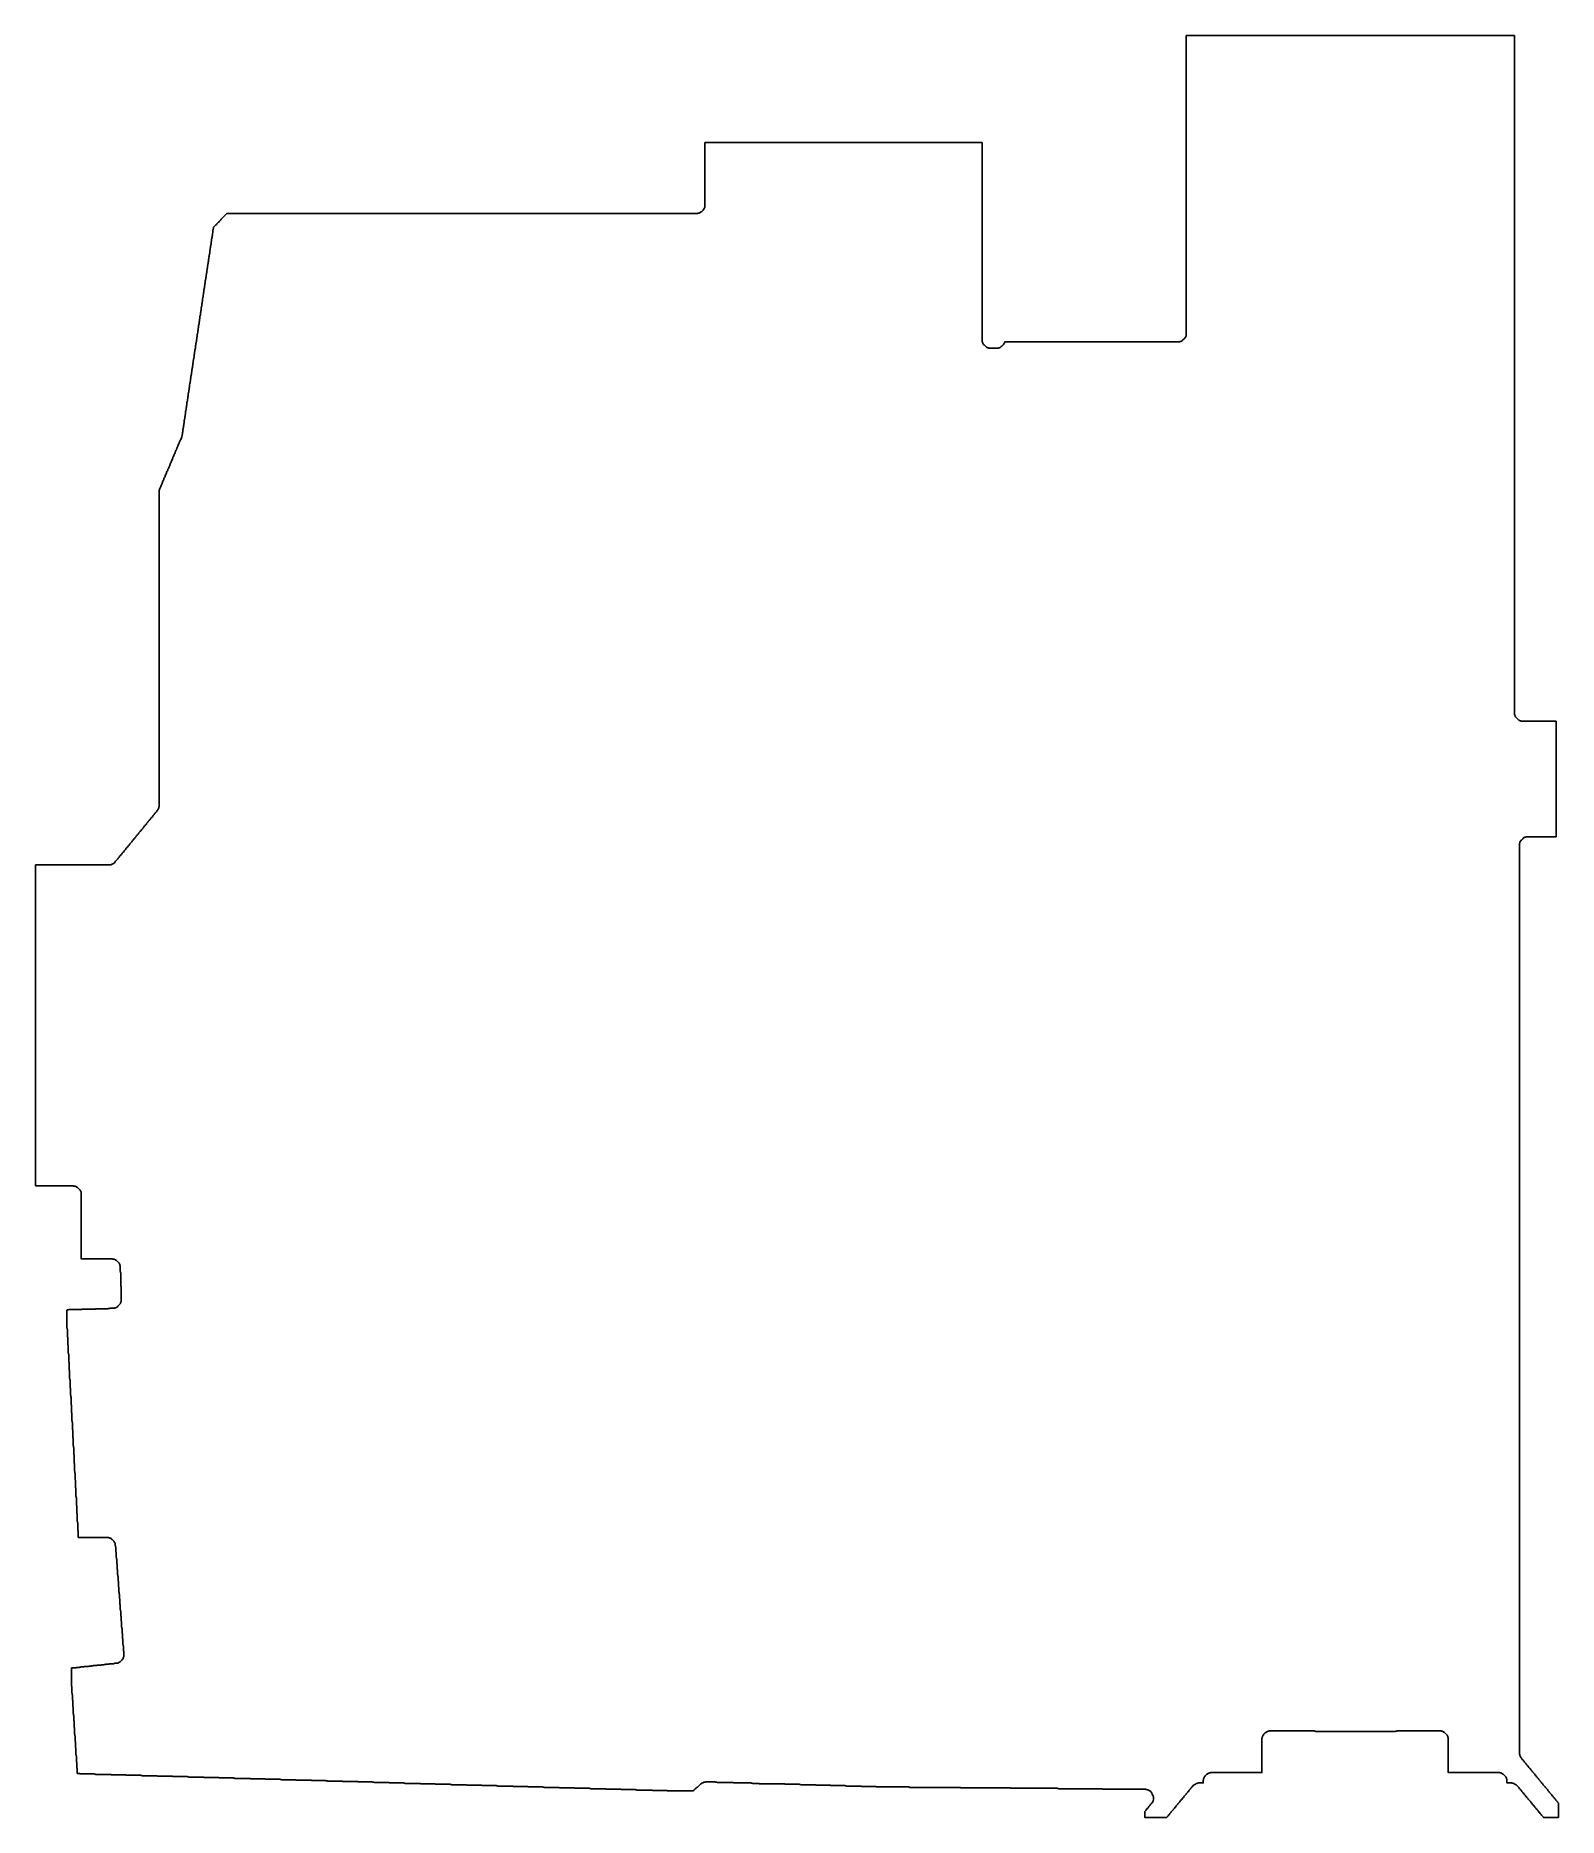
# Model space of a CAD drawing. Header units: metres. Extents: x 656066 to 769379, y 161207 to 293777.
import ezdxf

# ---------------------------------------------------------------- set-up
doc = ezdxf.new("R2010")
doc.units = ezdxf.units.M
doc.layers.add('alpha_boundary_shrunk', color=7, linetype='Continuous')

msp = doc.modelspace()

# ---------------------------------------------------------------- linework, layer by layer
at = {"layer": 'alpha_boundary_shrunk', "color": 1}
msp.add_lwpolyline([(656066, 208185), (656066, 232073), (661530, 232073), (661577, 232075), (661622, 232082), (661668, 232092), (661712, 232107), (661754, 232126), (661821, 232159), (661861, 232182), (661899, 232208), (661934, 232237), (661966, 232270), (661996, 232305), (662022, 232343), (662040, 232376), (662084, 232419), (662117, 232453), (662153, 232493), (662184, 232536), (662207, 232576), (662250, 232619), (662286, 232659), (662317, 232703), (662340, 232742), (662350, 232753), (662384, 232786), (662417, 232819), (662453, 232859), (662484, 232903), (662507, 232942), (662517, 232953), (662550, 232986), (662584, 233019), (662619, 233059), (662651, 233103), (662673, 233142), (662683, 233152), (662717, 233186), (662753, 233226), (662784, 233269), (662807, 233309), (662850, 233352), (662883, 233386), (662919, 233426), (662951, 233469), (662973, 233509), (662983, 233519), (663017, 233552), (663052, 233592), (663084, 233636), (663106, 233675), (663117, 233686), (663150, 233719), (663183, 233752), (663219, 233792), (663250, 233836), (663273, 233875), (663283, 233885), (663316, 233919), (663352, 233959), (663384, 234002), (663406, 234042), (663416, 234052), (663450, 234085), (663483, 234119), (663519, 234159), (663550, 234202), (663573, 234242), (663583, 234252), (663616, 234285), (663650, 234319), (663685, 234358), (663717, 234402), (663739, 234442), (663750, 234452), (663783, 234485), (663819, 234525), (663850, 234569), (663873, 234608), (663883, 234618), (663950, 234685), (663985, 234725), (664017, 234768), (664039, 234808), (664049, 234818), (664083, 234852), (664119, 234892), (664150, 234935), (664173, 234975), (664183, 234985), (664216, 235018), (664249, 235052), (664285, 235091), (664317, 235135), (664339, 235175), (664349, 235185), (664383, 235218), (664418, 235258), (664450, 235302), (664472, 235341), (664516, 235385), (664549, 235418), (664585, 235458), (664616, 235501), (664639, 235541), (664683, 235585), (664716, 235618), (664752, 235658), (664783, 235701), (664806, 235741), (664849, 235785), (664885, 235824), (664916, 235868), (664939, 235908), (664949, 235918), (664982, 235951), (665016, 235984), (665052, 236024), (665083, 236068), (665109, 236114), (665109, 236115), (665118, 236124), (665149, 236168), (665176, 236214), (665209, 236281), (665228, 236323), (665243, 236367), (665254, 236412), (665260, 236458), (665262, 236505), (665262, 259975), (665276, 260003), (665309, 260070), (665328, 260112), (665343, 260156), (665349, 260183), (665376, 260236), (665409, 260303), (665428, 260345), (665443, 260389), (665449, 260416), (665476, 260470), (665495, 260512), (665509, 260556), (665516, 260583), (665542, 260636), (665576, 260703), (665595, 260745), (665609, 260789), (665616, 260816), (665642, 260869), (665676, 260936), (665695, 260978), (665709, 261022), (665716, 261049), (665776, 261169), (665794, 261212), (665809, 261256), (665816, 261282), (665842, 261336), (665876, 261402), (665894, 261445), (665909, 261489), (665916, 261516), (665942, 261569), (665976, 261636), (665994, 261678), (666009, 261722), (666016, 261749), (666042, 261802), (666061, 261845), (666076, 261889), (666082, 261915), (666109, 261969), (666142, 262035), (666161, 262078), (666176, 262122), (666182, 262149), (666242, 262269), (666261, 262311), (666276, 262355), (666282, 262382), (666309, 262435), (666342, 262502), (666361, 262544), (666376, 262588), (666382, 262615), (666409, 262669), (666442, 262735), (666461, 262778), (666476, 262821), (666482, 262848), (666509, 262902), (666542, 262968), (666561, 263011), (666576, 263055), (666582, 263081), (666609, 263135), (666627, 263177), (666642, 263221), (666649, 263248), (666675, 263302), (666709, 263368), (666727, 263411), (666742, 263454), (666748, 263481), (666809, 263601), (666827, 263644), (666842, 263688), (666848, 263715), (666909, 263835), (666927, 263877), (666942, 263921), (666953, 263966), (666959, 264012), (666961, 264044), (666975, 264088), (666986, 264133), (666992, 264179), (666995, 264225), (666995, 264246), (667009, 264287), (667019, 264333), (667026, 264378), (667028, 264425), (667028, 264479), (667042, 264521), (667053, 264566), (667059, 264612), (667061, 264658), (667061, 264712), (667075, 264754), (667086, 264799), (667092, 264845), (667095, 264891), (667095, 264912), (667109, 264954), (667119, 264999), (667126, 265045), (667128, 265091), (667128, 265145), (667142, 265187), (667153, 265232), (667159, 265278), (667161, 265324), (667161, 265378), (667175, 265420), (667186, 265465), (667192, 265511), (667195, 265558), (667195, 265578), (667209, 265620), (667219, 265665), (667226, 265711), (667228, 265757), (667228, 265811), (667242, 265853), (667253, 265898), (667259, 265944), (667261, 265991), (667261, 266045), (667275, 266087), (667286, 266132), (667292, 266178), (667294, 266224), (667294, 266245), (667309, 266286), (667319, 266332), (667326, 266377), (667328, 266424), (667328, 266478), (667342, 266520), (667353, 266565), (667359, 266611), (667361, 266657), (667361, 266678), (667375, 266720), (667386, 266765), (667392, 266811), (667394, 266857), (667394, 266911), (667409, 266953), (667419, 266998), (667426, 267044), (667428, 267090), (667428, 267144), (667442, 267186), (667452, 267231), (667459, 267277), (667461, 267323), (667461, 267344), (667475, 267386), (667486, 267431), (667492, 267477), (667494, 267523), (667494, 267577), (667508, 267619), (667519, 267664), (667526, 267710), (667528, 267756), (667528, 267811), (667542, 267852), (667552, 267898), (667559, 267943), (667561, 267990), (667561, 268010), (667575, 268052), (667586, 268097), (667592, 268143), (667594, 268190), (667594, 268244), (667608, 268286), (667619, 268331), (667625, 268377), (667628, 268423), (667628, 268444), (667642, 268485), (667652, 268531), (667659, 268576), (667661, 268623), (667661, 268677), (667675, 268719), (667686, 268764), (667692, 268810), (667694, 268856), (667694, 268910), (667708, 268952), (667719, 268997), (667725, 269043), (667728, 269089), (667728, 269110), (667742, 269152), (667752, 269197), (667759, 269243), (667761, 269289), (667761, 269343), (667775, 269385), (667786, 269430), (667792, 269476), (667794, 269522), (667794, 269576), (667808, 269618), (667819, 269663), (667825, 269709), (667828, 269756), (667828, 269776), (667842, 269818), (667852, 269863), (667859, 269909), (667861, 269955), (667861, 270009), (667875, 270051), (667886, 270096), (667892, 270142), (667894, 270189), (667894, 270243), (667908, 270285), (667919, 270330), (667925, 270376), (667927, 270422), (667927, 270443), (667942, 270484), (667952, 270530), (667959, 270575), (667961, 270622), (667961, 270676), (667975, 270718), (667986, 270763), (667992, 270809), (667994, 270855), (667994, 270876), (668008, 270918), (668019, 270963), (668025, 271009), (668027, 271055), (668027, 271109), (668042, 271151), (668052, 271196), (668059, 271242), (668061, 271288), (668061, 271342), (668075, 271384), (668086, 271429), (668092, 271475), (668094, 271521), (668094, 271542), (668108, 271584), (668119, 271629), (668125, 271675), (668127, 271721), (668127, 271775), (668141, 271817), (668152, 271862), (668159, 271908), (668161, 271954), (668161, 272009), (668175, 272050), (668185, 272096), (668192, 272141), (668194, 272188), (668194, 272208), (668208, 272250), (668219, 272295), (668225, 272341), (668227, 272388), (668227, 272442), (668241, 272484), (668252, 272529), (668259, 272575), (668261, 272621), (668261, 272675), (668275, 272717), (668285, 272762), (668292, 272808), (668294, 272854), (668294, 272875), (668308, 272917), (668319, 272962), (668325, 273008), (668327, 273054), (668327, 273108), (668341, 273150), (668352, 273195), (668358, 273241), (668361, 273287), (668361, 273308), (668375, 273350), (668385, 273395), (668392, 273441), (668394, 273487), (668394, 273541), (668408, 273583), (668419, 273628), (668425, 273674), (668427, 273720), (668427, 273774), (668441, 273816), (668452, 273861), (668458, 273907), (668461, 273954), (668461, 273974), (668475, 274016), (668485, 274061), (668492, 274107), (668494, 274153), (668494, 274207), (668508, 274249), (668519, 274294), (668525, 274340), (668527, 274387), (668527, 274441), (668541, 274483), (668552, 274528), (668558, 274574), (668561, 274620), (668561, 274641), (668575, 274682), (668585, 274728), (668592, 274774), (668594, 274820), (668594, 274874), (668608, 274916), (668619, 274961), (668625, 275007), (668627, 275053), (668627, 275107), (668641, 275149), (668652, 275194), (668658, 275240), (668660, 275286), (668660, 275307), (668675, 275349), (668685, 275394), (668692, 275440), (668694, 275486), (668694, 275540), (668708, 275582), (668719, 275627), (668725, 275673), (668727, 275719), (668727, 275740), (668741, 275782), (668752, 275827), (668758, 275873), (668760, 275919), (668760, 275973), (668775, 276015), (668785, 276060), (668792, 276106), (668794, 276153), (668794, 276207), (668808, 276248), (668818, 276294), (668825, 276339), (668827, 276386), (668827, 276406), (668841, 276448), (668852, 276493), (668858, 276539), (668860, 276586), (668860, 276640), (668874, 276682), (668885, 276727), (668892, 276773), (668894, 276819), (668894, 276873), (668908, 276915), (668918, 276960), (668925, 277006), (668927, 277052), (668927, 277073), (668941, 277115), (668952, 277160), (668958, 277206), (668960, 277252), (668960, 277306), (668974, 277348), (668985, 277393), (668992, 277439), (668994, 277485), (668994, 277506), (669008, 277548), (669018, 277593), (669025, 277639), (669027, 277685), (669027, 277739), (669041, 277781), (669052, 277826), (669058, 277872), (669060, 277918), (669060, 277972), (669074, 278014), (669085, 278059), (669091, 278105), (669094, 278152), (669094, 278172), (669108, 278214), (669118, 278259), (669125, 278305), (669127, 278351), (669127, 278405), (669141, 278447), (669152, 278492), (669158, 278538), (669160, 278585), (669160, 278639), (669174, 278681), (669185, 278726), (669191, 278772), (669194, 278818), (669194, 278839), (669208, 278881), (669218, 278926), (669225, 278972), (669227, 279018), (669227, 279072), (669241, 279114), (669252, 279159), (669258, 279205), (669260, 279251), (669260, 279305), (669274, 279347), (669285, 279392), (669291, 279438), (669294, 279484), (669294, 279505), (669296, 279513), (669314, 279531), (669347, 279564), (669447, 279664), (669480, 279697), (669514, 279730), (669547, 279764), (669647, 279864), (669680, 279897), (669713, 279930), (669747, 279964), (669780, 279997), (669816, 280037), (669847, 280080), (669870, 280120), (669880, 280130), (669913, 280164), (669947, 280197), (670013, 280264), (670047, 280297), (670080, 280330), (670113, 280363), (670147, 280397), (670180, 280430), (670213, 280463), (670280, 280530), (670300, 280550), (705276, 280550), (705325, 280553), (705374, 280560), (705421, 280572), (705468, 280588), (705512, 280609), (705554, 280634), (705593, 280664), (705630, 280697), (705730, 280797), (705763, 280833), (705792, 280872), (705817, 280914), (705838, 280959), (705855, 281005), (705867, 281053), (705874, 281101), (705876, 281150), (705876, 285814), (726499, 285814), (726499, 271122), (726502, 271073), (726509, 271024), (726521, 270976), (726537, 270930), (726558, 270886), (726584, 270844), (726613, 270804), (726646, 270768), (726746, 270668), (726782, 270635), (726821, 270606), (726864, 270581), (726908, 270560), (726954, 270543), (727002, 270531), (727050, 270524), (727099, 270522), (727599, 270522), (727648, 270524), (727697, 270531), (727744, 270543), (727790, 270560), (727835, 270581), (727877, 270606), (727916, 270635), (727953, 270668), (728053, 270768), (728085, 270804), (728115, 270844), (728140, 270886), (728161, 270930), (728177, 270976), (728180, 270988), (741093, 270988), (741142, 270990), (741190, 270998), (741238, 271010), (741284, 271026), (741328, 271047), (741370, 271072), (741410, 271102), (741446, 271134), (741546, 271234), (741579, 271271), (741608, 271310), (741634, 271352), (741655, 271397), (741671, 271443), (741683, 271490), (741690, 271539), (741693, 271588), (741693, 293777), (766114, 293777), (766114, 243368), (766116, 243319), (766123, 243270), (766135, 243223), (766152, 243177), (766173, 243132), (766198, 243090), (766227, 243051), (766260, 243014), (766360, 242915), (766397, 242882), (766436, 242852), (766478, 242827), (766522, 242806), (766569, 242790), (766616, 242778), (766665, 242770), (766714, 242768), (769212, 242768), (769212, 234173), (767080, 234173), (767031, 234170), (766983, 234163), (766935, 234151), (766889, 234135), (766845, 234114), (766803, 234088), (766763, 234059), (766727, 234026), (766627, 233926), (766594, 233890), (766565, 233850), (766539, 233808), (766518, 233764), (766502, 233718), (766490, 233670), (766483, 233622), (766480, 233573), (766480, 166005), (766483, 165958), (766489, 165912), (766500, 165867), (766514, 165823), (766533, 165781), (766566, 165714), (766593, 165668), (766624, 165624), (766633, 165615), (766633, 165614), (766660, 165568), (766691, 165524), (766727, 165485), (766760, 165451), (766793, 165418), (766804, 165408), (766826, 165368), (766858, 165324), (766893, 165285), (766927, 165251), (766960, 165218), (766970, 165208), (766993, 165168), (767024, 165125), (767060, 165085), (767093, 165051), (767103, 165041), (767126, 165001), (767157, 164958), (767193, 164918), (767260, 164851), (767270, 164841), (767293, 164802), (767324, 164758), (767360, 164718), (767426, 164652), (767437, 164641), (767459, 164602), (767491, 164558), (767526, 164518), (767560, 164485), (767570, 164475), (767593, 164435), (767624, 164392), (767660, 164352), (767693, 164318), (767726, 164285), (767737, 164275), (767759, 164235), (767790, 164192), (767826, 164152), (767860, 164118), (767893, 164085), (767903, 164075), (767926, 164035), (767957, 163992), (767993, 163952), (768026, 163919), (768036, 163908), (768059, 163869), (768090, 163825), (768126, 163785), (768159, 163752), (768193, 163719), (768203, 163708), (768226, 163669), (768257, 163625), (768293, 163585), (768326, 163552), (768359, 163519), (768370, 163509), (768392, 163469), (768423, 163425), (768459, 163386), (768526, 163319), (768536, 163309), (768559, 163269), (768590, 163225), (768626, 163186), (768669, 163142), (768692, 163102), (768723, 163059), (768759, 163019), (768792, 162986), (768836, 162942), (768859, 162902), (768890, 162859), (768926, 162819), (768959, 162786), (769003, 162742), (769025, 162703), (769057, 162659), (769092, 162619), (769126, 162586), (769136, 162576), (769158, 162536), (769190, 162492), (769226, 162453), (769259, 162419), (769292, 162386), (769302, 162376), (769325, 162336), (769356, 162293), (769379, 162267), (769379, 161207), (768269, 161207), (768267, 161211), (768236, 161254), (768200, 161294), (768134, 161361), (768123, 161371), (768101, 161410), (768069, 161454), (768034, 161494), (767967, 161560), (767957, 161571), (767934, 161610), (767903, 161654), (767867, 161694), (767800, 161760), (767790, 161771), (767768, 161810), (767736, 161854), (767700, 161894), (767667, 161927), (767634, 161960), (767624, 161970), (767601, 162010), (767570, 162054), (767534, 162094), (767501, 162127), (767467, 162160), (767457, 162170), (767434, 162210), (767403, 162254), (767367, 162293), (767324, 162337), (767301, 162377), (767270, 162420), (767234, 162460), (767201, 162493), (767167, 162527), (767157, 162537), (767135, 162577), (767103, 162620), (767067, 162660), (767034, 162693), (767001, 162727), (766991, 162737), (766968, 162777), (766937, 162820), (766901, 162860), (766867, 162893), (766834, 162926), (766824, 162937), (766801, 162976), (766770, 163020), (766734, 163060), (766701, 163093), (766668, 163126), (766657, 163137), (766635, 163176), (766603, 163220), (766568, 163260), (766534, 163293), (766501, 163326), (766491, 163337), (766468, 163376), (766437, 163420), (766401, 163460), (766368, 163493), (766334, 163526), (766301, 163560), (766268, 163593), (766228, 163629), (766184, 163660), (766138, 163687), (766071, 163720), (766029, 163739), (765985, 163753), (765940, 163764), (765894, 163770), (765848, 163773), (765548, 163773), (765548, 163939), (765546, 163988), (765538, 164037), (765526, 164084), (765510, 164130), (765489, 164175), (765464, 164217), (765434, 164256), (765402, 164293), (765302, 164392), (765265, 164425), (765226, 164455), (765184, 164480), (765139, 164501), (765093, 164517), (765046, 164529), (764997, 164537), (764948, 164539), (761183, 164539), (761183, 167037), (761181, 167087), (761174, 167135), (761162, 167183), (761145, 167229), (761124, 167273), (761099, 167315), (761070, 167355), (761037, 167391), (760937, 167491), (760901, 167524), (760861, 167553), (760819, 167578), (760775, 167599), (760729, 167616), (760681, 167628), (760632, 167635), (760583, 167637), (757418, 167637), (757372, 167635), (757326, 167629), (757281, 167618), (757239, 167604), (751334, 167604), (751292, 167618), (751247, 167629), (751201, 167635), (751155, 167637), (747923, 167637), (747874, 167635), (747825, 167628), (747778, 167616), (747731, 167599), (747687, 167578), (747645, 167553), (747606, 167524), (747569, 167491), (747469, 167391), (747436, 167355), (747407, 167315), (747382, 167273), (747361, 167229), (747344, 167183), (747332, 167135), (747325, 167087), (747323, 167037), (747323, 164539), (743558, 164539), (743509, 164537), (743461, 164529), (743413, 164517), (743367, 164501), (743322, 164480), (743280, 164455), (743241, 164425), (743205, 164392), (743105, 164293), (743072, 164256), (743042, 164217), (743017, 164175), (742996, 164130), (742980, 164084), (742968, 164037), (742961, 163988), (742958, 163939), (742958, 163773), (742659, 163773), (742612, 163770), (742566, 163764), (742521, 163753), (742477, 163739), (742435, 163720), (742368, 163687), (742322, 163660), (742278, 163629), (742238, 163593), (742172, 163526), (742138, 163493), (742105, 163460), (742069, 163420), (742038, 163376), (742015, 163337), (742005, 163326), (741972, 163293), (741939, 163260), (741903, 163220), (741871, 163176), (741849, 163137), (741839, 163126), (741805, 163093), (741772, 163060), (741736, 163020), (741705, 162976), (741682, 162937), (741672, 162926), (741639, 162893), (741605, 162860), (741570, 162820), (741538, 162777), (741516, 162737), (741505, 162727), (741472, 162693), (741439, 162660), (741403, 162620), (741372, 162577), (741349, 162537), (741339, 162527), (741305, 162493), (741272, 162460), (741236, 162420), (741205, 162377), (741182, 162337), (741139, 162293), (741103, 162254), (741072, 162210), (741049, 162170), (741039, 162160), (740972, 162094), (740936, 162054), (740905, 162010), (740883, 161970), (740872, 161960), (740806, 161894), (740770, 161854), (740739, 161810), (740716, 161771), (740706, 161760), (740639, 161694), (740603, 161654), (740572, 161610), (740549, 161571), (740539, 161560), (740473, 161494), (740437, 161454), (740405, 161410), (740383, 161371), (740373, 161361), (740339, 161327), (740306, 161294), (740270, 161254), (740239, 161211), (740237, 161207), (738594, 161207), (738594, 161633), (738614, 161653), (738648, 161686), (738683, 161726), (738715, 161770), (738737, 161809), (738747, 161820), (738814, 161886), (738850, 161926), (738881, 161970), (738904, 162009), (738914, 162019), (738947, 162053), (738983, 162093), (739015, 162136), (739037, 162176), (739047, 162186), (739081, 162219), (739114, 162253), (739147, 162289), (739176, 162328), (739201, 162369), (739222, 162413), (739238, 162459), (739250, 162506), (739258, 162554), (739260, 162602), (739258, 162651), (739252, 162699), (739240, 162746), (739225, 162792), (739158, 162959), (739137, 163004), (739112, 163046), (739083, 163086), (739050, 163124), (739014, 163157), (738974, 163187), (738932, 163213), (738887, 163234), (738840, 163251), (738792, 163263), (738747, 163270), (738742, 163272), (738698, 163287), (738653, 163298), (738607, 163304), (738560, 163306), (735475, 163306), (735433, 163320), (735388, 163331), (735342, 163337), (735295, 163339), (732209, 163339), (732168, 163354), (732122, 163364), (732077, 163371), (732030, 163373), (728678, 163373), (728636, 163387), (728591, 163398), (728545, 163404), (728499, 163406), (724913, 163406), (724871, 163420), (724826, 163431), (724780, 163437), (724734, 163439), (721148, 163439), (721106, 163454), (721061, 163464), (721015, 163471), (720969, 163473), (718683, 163473), (718641, 163487), (718596, 163497), (718550, 163504), (718503, 163506), (717550, 163506), (717508, 163520), (717463, 163531), (717417, 163537), (717371, 163539), (716417, 163539), (716375, 163553), (716330, 163564), (716284, 163571), (716238, 163573), (715284, 163573), (715242, 163587), (715197, 163597), (715151, 163604), (715105, 163606), (714151, 163606), (714109, 163620), (714064, 163631), (714018, 163637), (713972, 163639), (713019, 163639), (712977, 163653), (712932, 163664), (712886, 163671), (712839, 163673), (711886, 163673), (711844, 163687), (711799, 163697), (711753, 163704), (711707, 163706), (709920, 163706), (709878, 163720), (709833, 163731), (709787, 163737), (709741, 163739), (709420, 163739), (709378, 163753), (709333, 163764), (709287, 163770), (709241, 163773), (708054, 163773), (708012, 163787), (707967, 163797), (707921, 163804), (707875, 163806), (706788, 163806), (706746, 163820), (706701, 163831), (706655, 163837), (706609, 163839), (705943, 163839), (705896, 163837), (705850, 163831), (705805, 163820), (705761, 163805), (705719, 163786), (705652, 163753), (705606, 163727), (705562, 163695), (705522, 163659), (705489, 163626), (705456, 163593), (705389, 163526), (705356, 163493), (705312, 163449), (705273, 163427), (705229, 163395), (705189, 163360), (705156, 163326), (705123, 163293), (705056, 163226), (705023, 163193), (705003, 163173), (703123, 163173), (703081, 163187), (703036, 163198), (702990, 163204), (702944, 163206), (701990, 163206), (701949, 163220), (701903, 163231), (701858, 163237), (701811, 163240), (700824, 163240), (700782, 163254), (700737, 163264), (700691, 163271), (700645, 163273), (699692, 163273), (699650, 163287), (699605, 163298), (699559, 163304), (699512, 163306), (698525, 163306), (698484, 163320), (698438, 163331), (698392, 163337), (698346, 163339), (697393, 163339), (697351, 163354), (697306, 163364), (697260, 163371), (697213, 163373), (696226, 163373), (696185, 163387), (696139, 163398), (696094, 163404), (696047, 163406), (695060, 163406), (695018, 163420), (694973, 163431), (694927, 163437), (694881, 163439), (693928, 163439), (693886, 163454), (693841, 163464), (693795, 163471), (693748, 163473), (692761, 163473), (692720, 163487), (692674, 163497), (692629, 163504), (692582, 163506), (691629, 163506), (691587, 163520), (691542, 163531), (691496, 163537), (691449, 163539), (690463, 163539), (690421, 163553), (690376, 163564), (690330, 163571), (690283, 163573), (689330, 163573), (689288, 163587), (689243, 163597), (689197, 163604), (689151, 163606), (688164, 163606), (688122, 163620), (688077, 163631), (688031, 163637), (687984, 163639), (687031, 163639), (686989, 163653), (686944, 163664), (686898, 163671), (686852, 163673), (685865, 163673), (685823, 163687), (685778, 163697), (685732, 163704), (685686, 163706), (684732, 163706), (684690, 163720), (684645, 163731), (684599, 163737), (684553, 163739), (683566, 163739), (683524, 163753), (683479, 163764), (683433, 163770), (683387, 163773), (682433, 163773), (682391, 163787), (682346, 163797), (682300, 163804), (682254, 163806), (681267, 163806), (681225, 163820), (681180, 163831), (681134, 163837), (681088, 163839), (680101, 163839), (680059, 163853), (680014, 163864), (679968, 163870), (679922, 163873), (678968, 163873), (678926, 163887), (678881, 163897), (678835, 163904), (678789, 163906), (677802, 163906), (677760, 163920), (677715, 163931), (677669, 163937), (677623, 163939), (676669, 163939), (676627, 163953), (676582, 163964), (676536, 163970), (676490, 163973), (675503, 163973), (675461, 163987), (675416, 163997), (675370, 164004), (675324, 164006), (674370, 164006), (674328, 164020), (674283, 164031), (674237, 164037), (674191, 164039), (673204, 164039), (673162, 164053), (673117, 164064), (673071, 164070), (673025, 164072), (672071, 164072), (672029, 164087), (671984, 164097), (671938, 164104), (671892, 164106), (670905, 164106), (670863, 164120), (670818, 164131), (670772, 164137), (670726, 164139), (669772, 164139), (669730, 164153), (669685, 164164), (669639, 164170), (669593, 164172), (668606, 164172), (668564, 164187), (668519, 164197), (668473, 164204), (668427, 164206), (667473, 164206), (667432, 164220), (667386, 164230), (667341, 164237), (667294, 164239), (666307, 164239), (666265, 164253), (666220, 164264), (666174, 164270), (666128, 164272), (665141, 164272), (665099, 164286), (665054, 164297), (665008, 164304), (664962, 164306), (664008, 164306), (663967, 164320), (663921, 164330), (663876, 164337), (663829, 164339), (662842, 164339), (662800, 164353), (662755, 164364), (662709, 164370), (662663, 164372), (661709, 164372), (661668, 164386), (661622, 164397), (661577, 164403), (661530, 164406), (660543, 164406), (660501, 164420), (660456, 164430), (660410, 164437), (660364, 164439), (659411, 164439), (659369, 164453), (659324, 164464), (659278, 164470), (659231, 164472), (659165, 164472), (659165, 164705), (659163, 164752), (659156, 164797), (659146, 164843), (659132, 164884), (659132, 165205), (659130, 165251), (659123, 165297), (659112, 165342), (659098, 165384), (659098, 165705), (659096, 165751), (659090, 165797), (659079, 165842), (659065, 165884), (659065, 166238), (659063, 166284), (659056, 166330), (659046, 166375), (659032, 166417), (659032, 166738), (659030, 166784), (659023, 166830), (659012, 166875), (658998, 166917), (658998, 167237), (658996, 167284), (658990, 167330), (658979, 167375), (658965, 167417), (658965, 167770), (658963, 167817), (658957, 167863), (658946, 167908), (658932, 167950), (658932, 168270), (658930, 168317), (658923, 168362), (658913, 168408), (658898, 168449), (658898, 168770), (658896, 168816), (658890, 168862), (658879, 168907), (658865, 168949), (658865, 169303), (658863, 169349), (658857, 169395), (658846, 169440), (658832, 169482), (658832, 169803), (658830, 169849), (658823, 169895), (658813, 169940), (658798, 169982), (658798, 170303), (658796, 170349), (658790, 170395), (658779, 170440), (658765, 170482), (658765, 170836), (658763, 170882), (658757, 170928), (658746, 170973), (658732, 171015), (658732, 172312), (658769, 172321), (658811, 172335), (658965, 172335), (659011, 172337), (659057, 172343), (659102, 172354), (659144, 172368), (659265, 172368), (659311, 172370), (659357, 172377), (659402, 172387), (659444, 172401), (659565, 172401), (659611, 172404), (659657, 172410), (659702, 172421), (659744, 172435), (659898, 172435), (659944, 172437), (659990, 172443), (660035, 172454), (660077, 172468), (660198, 172468), (660244, 172470), (660290, 172477), (660335, 172487), (660377, 172501), (660497, 172501), (660544, 172503), (660590, 172510), (660635, 172521), (660677, 172535), (660831, 172535), (660877, 172537), (660923, 172543), (660968, 172554), (661010, 172568), (661130, 172568), (661177, 172570), (661223, 172577), (661268, 172587), (661310, 172601), (661430, 172601), (661477, 172603), (661523, 172610), (661568, 172621), (661610, 172635), (661764, 172635), (661810, 172637), (661856, 172643), (661901, 172654), (661943, 172668), (662030, 172668), (662079, 172670), (662128, 172678), (662175, 172689), (662221, 172706), (662266, 172727), (662308, 172752), (662347, 172781), (662384, 172814), (662484, 172914), (662517, 172951), (662546, 172990), (662571, 173032), (662592, 173077), (662608, 173123), (662620, 173170), (662628, 173219), (662630, 173268), (662630, 173468), (662628, 173514), (662621, 173560), (662611, 173605), (662597, 173647), (662597, 173901), (662595, 173947), (662588, 173993), (662577, 174038), (662563, 174080), (662563, 174334), (662561, 174380), (662555, 174426), (662544, 174471), (662530, 174513), (662530, 174767), (662528, 174813), (662521, 174859), (662511, 174904), (662497, 174946), (662497, 175200), (662495, 175247), (662488, 175292), (662478, 175338), (662463, 175379), (662463, 175633), (662461, 175680), (662455, 175726), (662444, 175771), (662430, 175813), (662430, 176067), (662428, 176113), (662422, 176159), (662411, 176204), (662397, 176246), (662397, 176500), (662395, 176546), (662388, 176592), (662378, 176637), (662363, 176679), (662363, 176933), (662361, 176979), (662355, 177025), (662344, 177070), (662330, 177112), (662330, 177366), (662328, 177412), (662322, 177458), (662311, 177503), (662297, 177545), (662297, 177799), (662295, 177845), (662288, 177891), (662278, 177936), (662264, 177978), (662264, 178232), (662261, 178278), (662255, 178324), (662244, 178370), (662230, 178411), (662230, 178665), (662228, 178712), (662222, 178758), (662211, 178803), (662197, 178845), (662197, 179098), (662195, 179145), (662188, 179191), (662178, 179236), (662164, 179278), (662164, 179532), (662161, 179578), (662155, 179624), (662144, 179669), (662130, 179711), (662130, 179965), (662128, 180011), (662122, 180057), (662111, 180102), (662097, 180144), (662097, 180398), (662095, 180444), (662088, 180490), (662078, 180535), (662064, 180577), (662064, 180831), (662061, 180877), (662055, 180923), (662044, 180968), (662030, 181010), (662030, 181264), (662028, 181310), (662022, 181356), (662011, 181401), (661996, 181445), (661996, 181445), (661995, 181480), (661987, 181528), (661975, 181576), (661959, 181622), (661938, 181666), (661913, 181708), (661883, 181748), (661851, 181784), (661751, 181884), (661714, 181917), (661675, 181946), (661633, 181972), (661588, 181993), (661542, 182009), (661495, 182021), (661446, 182028), (661397, 182031), (659232, 182031), (659232, 182430), (659229, 182477), (659223, 182522), (659212, 182568), (659198, 182609), (659198, 183063), (659196, 183110), (659190, 183155), (659179, 183201), (659165, 183242), (659165, 183663), (659163, 183709), (659156, 183755), (659146, 183800), (659132, 183842), (659132, 184296), (659130, 184342), (659123, 184388), (659112, 184433), (659098, 184475), (659098, 184929), (659096, 184975), (659090, 185021), (659079, 185066), (659065, 185108), (659065, 185562), (659063, 185608), (659056, 185654), (659046, 185699), (659032, 185741), (659032, 186195), (659030, 186241), (659023, 186287), (659012, 186332), (658998, 186374), (658998, 186795), (658996, 186841), (658990, 186887), (658979, 186932), (658965, 186974), (658965, 187428), (658963, 187474), (658957, 187520), (658946, 187565), (658932, 187607), (658932, 188061), (658930, 188107), (658923, 188153), (658913, 188198), (658898, 188240), (658898, 188694), (658896, 188740), (658890, 188786), (658879, 188831), (658865, 188873), (658865, 189327), (658863, 189373), (658857, 189419), (658846, 189464), (658832, 189506), (658832, 189927), (658830, 189973), (658823, 190019), (658813, 190064), (658798, 190106), (658798, 190560), (658796, 190606), (658790, 190652), (658779, 190697), (658765, 190739), (658765, 191193), (658763, 191239), (658757, 191285), (658746, 191330), (658732, 191372), (658732, 191826), (658730, 191872), (658723, 191918), (658713, 191963), (658699, 192005), (658699, 192459), (658696, 192505), (658690, 192551), (658679, 192596), (658665, 192638), (658665, 193059), (658663, 193105), (658657, 193151), (658646, 193196), (658632, 193238), (658632, 193692), (658630, 193738), (658623, 193784), (658613, 193829), (658599, 193871), (658599, 194325), (658596, 194371), (658590, 194417), (658579, 194462), (658565, 194504), (658565, 194958), (658563, 195004), (658557, 195050), (658546, 195095), (658532, 195137), (658532, 195591), (658530, 195637), (658523, 195683), (658513, 195728), (658499, 195770), (658499, 196190), (658496, 196237), (658490, 196283), (658479, 196328), (658465, 196370), (658465, 196823), (658463, 196870), (658457, 196916), (658446, 196961), (658432, 197003), (658432, 197456), (658430, 197503), (658423, 197549), (658413, 197594), (658399, 197636), (658399, 198957), (658411, 198958), (658457, 198964), (658502, 198975), (658544, 198989), (659398, 198989), (659444, 198991), (659490, 198997), (659535, 199008), (659577, 199022), (660397, 199022), (660444, 199024), (660490, 199031), (660535, 199041), (660577, 199055), (661430, 199055), (661477, 199058), (661523, 199064), (661568, 199075), (661610, 199089), (661830, 199089), (661879, 199091), (661928, 199098), (661975, 199110), (662021, 199127), (662066, 199148), (662108, 199173), (662147, 199202), (662184, 199235), (662284, 199335), (662317, 199372), (662346, 199411), (662371, 199453), (662392, 199497), (662409, 199544), (662420, 199591), (662428, 199640), (662430, 199689), (662430, 200588), (662428, 200635), (662422, 200680), (662411, 200726), (662397, 200767), (662397, 201654), (662395, 201701), (662388, 201747), (662378, 201792), (662363, 201834), (662363, 202154), (662361, 202203), (662354, 202252), (662342, 202299), (662325, 202346), (662304, 202390), (662279, 202432), (662250, 202471), (662217, 202508), (662117, 202608), (662081, 202641), (662041, 202670), (661999, 202695), (661955, 202716), (661909, 202733), (661861, 202745), (661813, 202752), (661764, 202754), (659465, 202754), (659465, 207585), (659462, 207634), (659455, 207683), (659443, 207730), (659427, 207776), (659406, 207821), (659381, 207863), (659351, 207902), (659318, 207939), (659218, 208038), (659182, 208071), (659143, 208101), (659101, 208126), (659056, 208147), (659010, 208163), (658962, 208175), (658914, 208183), (658865, 208185), (656066, 208185)], close=True, dxfattribs=at)

doc.saveas('drawing.dxf')
